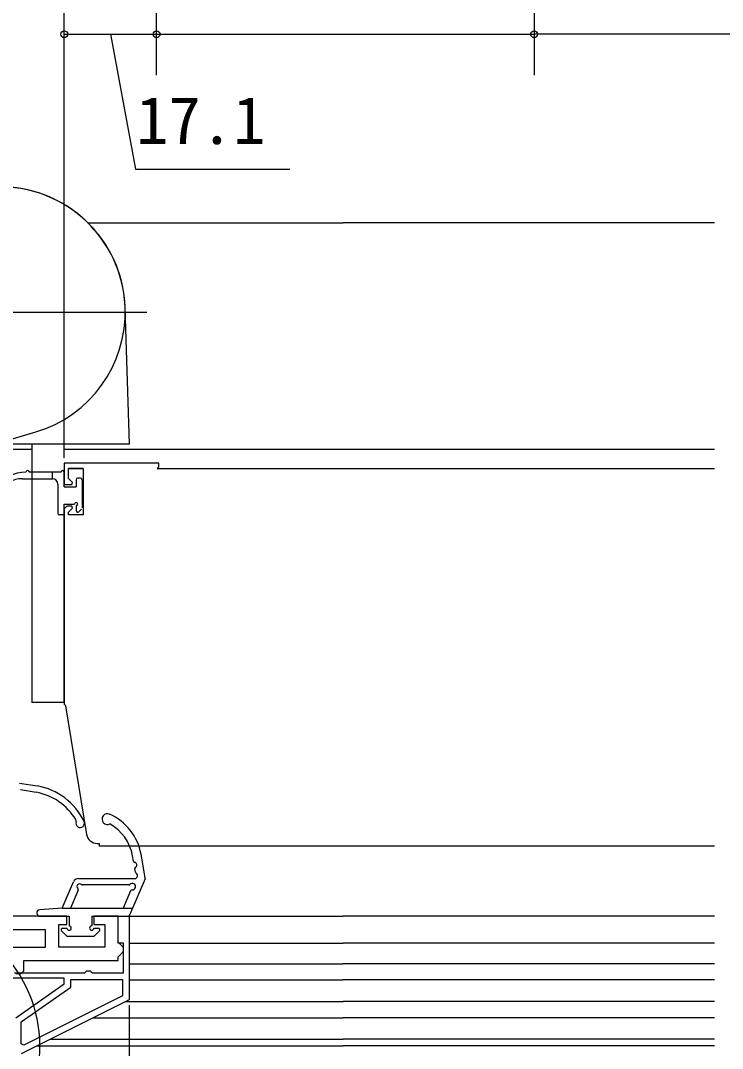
# Model space of a CAD drawing. Units: millimetres, scale not verified. Extents: x -525 to 525, y -783 to 779.
# Drawn here: x -129.1 to 1, y 234.5 to 425 of the extents above; entities that cross this region are included whole.
import ezdxf
from ezdxf.enums import TextEntityAlignment as Align

# ---------------------------------------------------------------- set-up
doc = ezdxf.new("R2010")
doc.units = ezdxf.units.MM
doc.header["$LTSCALE"] = 4
for name, color, linetype in [('0-2_YKK_11', 7, 'Continuous'), ('0-3_YKK_11E', 7, 'Continuous'), ('0-4_YKK_12', 2, 'Continuous'), ('0-5_YKK_13', 4, 'Continuous'), ('0-7_YKK_D', 6, 'Continuous')]:
    doc.layers.add(name, color=color, linetype=linetype)
doc.styles.add('ＭＳ ゴシック', font='')
doc.styles.get('ＭＳ ゴシック').set_extended_font_data('MS Gothic')

msp = doc.modelspace()

# ---------------------------------------------------------------- linework, layer by layer
at = {"layer": '0-2_YKK_11'}
for points in [[(-130, 248.354), (-129, 248.354), (-128.5, 248.854), (-128.5, 250.754), (-111, 250.754), (-111, 251.454), (-110.5, 251.954), (-110, 252.454), (-110, 253.154), (-110.5, 253.654), (-111, 254.154), (-111, 258.954), (-115.5, 258.954), (-115.5, 257.454), (-113.5, 257.454), (-113.5, 253.254), (-122, 253.254), (-122, 257.454), (-120.5, 257.454), (-120.5, 258.954), (-134, 258.954)], [(-130.234, 248.454), (-117.2, 248.454), (-117, 248.654), (-116.8, 248.854), (-116.2, 248.854), (-116, 248.654), (-115.8, 248.454), (-110, 248.454), (-110, 253.954), (-111, 253.954), (-111, 258.954), (-109, 258.954), (-109, 243.454), (-129, 233.454)], [(-130, 240.154), (-121, 246.454), (-121, 247.454), (-132.939, 247.454)]]:
    msp.add_lwpolyline(points, dxfattribs=at)
for points in [[(-124.5, 256.454), (-133, 256.454), (-133, 253.254), (-124.5, 253.254)], [(-110.2, 244.196), (-128.526, 235.033), (-129, 235.326), (-129, 239.389), (-119.8, 245.829), (-119.8, 247.254), (-110.2, 247.254)]]:
    msp.add_lwpolyline(points, close=True, dxfattribs=at)
at = {"layer": '0-3_YKK_11E'}
for p, q in [((-117.5, 341.954), (-120.2, 341.954)), ((-114.902, 272.454), (-114.5, 272.454))]:
    msp.add_line(p, q, dxfattribs=at)
for points in [[(-103.8, 341.954), (-103.5, 342.254), (-103.5, 342.954), (-121, 342.954), (-121, 338.954), (-119.624, 338.954), (-119.464, 339.342), (-120.2, 340.078), (-120.2, 341.954), (-117.5, 341.954), (-117.5, 333.354), (-120.2, 333.354), (-120.2, 333.83), (-119.464, 334.566), (-119.624, 334.954), (-120.5, 334.954), (-121, 334.454)], [(-121, 334.504), (-121, 298.254), (-120.7, 297.954), (-120.8, 297.954), (-116.876, 274.129)]]:
    msp.add_lwpolyline(points, dxfattribs=at)
msp.add_arc((-114.902, 274.454), 2, 189.35298, 270, dxfattribs=at)
at = {"layer": '0-4_YKK_12'}
for p, q in [((-116.591, 387.454), (-69.307, 387.454)), ((-0.498, 387.454), (-69.307, 387.454)), ((-127, 345.454), (-134.5, 345.454)), ((-0.499, 345.454), (-121, 345.454)), ((-109.3, 258.954), (-69.307, 258.954)), ((-0.5, 258.954), (-69.307, 258.954)), ((-109, 253.954), (-69.307, 253.954)), ((-0.5, 253.954), (-69.307, 253.954)), ((-109, 250.154), (-69.307, 250.154)), ((-0.5, 250.154), (-69.307, 250.154)), ((-109, 247.154), (-69.307, 247.154)), ((-0.5, 247.154), (-69.307, 247.154)), ((-109.6, 243.154), (-69.307, 243.154)), ((-0.5, 243.154), (-69.307, 243.154)), ((-115.6, 240.154), (-69.307, 240.154)), ((-0.5, 240.154), (-69.307, 240.154)), ((-126, 234.954), (-69.307, 234.954)), ((-123.6, 236.154), (-69.307, 236.154)), ((-0.5, 236.154), (-69.307, 236.154)), ((-0.5, 234.954), (-69.307, 234.954))]:
    msp.add_line(p, q, dxfattribs=at)
msp.add_circle((-150.588, 234.954), 25, dxfattribs=at)
at = {"layer": '0-5_YKK_13'}
for p, q in [((-33.9, 528.312), (-33.9, 414.883)), ((-103.9, 414.883), (-103.9, 526.104)), ((-108.9, 346.454), (-109.712, 371.7)), ((-160.1, 370.954), (-105.7, 370.954)), ((-132.9, 346.751), (-126.291, 348.715)), ((-108.9, 346.454), (-131.9, 346.454)), ((-127, 346.454), (-127, 298.554)), ((-121.6, 341.254), (-127.5, 341.254)), ((-123.2, 340.054), (-123.2, 341.254)), ((-121, 338.554), (-121, 341.254)), ((-103.8, 341.954), (-69.307, 341.954)), ((-103.8, 341.954), (-0.499, 341.954)), ((-69.307, 341.954), (-0.499, 341.954)), ((-128.75, 340.054), (-123.2, 340.054)), ((-118.8, 339.854), (-118.8, 338.554)), ((-118, 340.154), (-118.5, 340.154)), ((-117.7, 339.854), (-117.7, 334.654)), ((-122.2, 339.054), (-122.2, 333.654)), ((-121, 338.554), (-118.8, 338.554)), ((-121, 333.654), (-121, 335.354)), ((-121, 335.354), (-119.1, 335.354)), ((-121, 298.554), (-121, 334.454)), ((-118.8, 335.054), (-118.8, 334.154)), ((-118.288, 333.942), (-117.788, 334.442)), ((-121.3, 333.354), (-121.9, 333.354)), ((-121, 298.554), (-127, 298.554)), ((-129.3, 283.654), (-126.006, 283.115)), ((-129.106, 282.449), (-126.217, 281.933)), ((-114.5, 271.954), (-114.5, 272.454)), ((-69.307, 271.954), (-114.5, 271.954)), ((-95.003, 271.954), (-114.5, 271.954)), ((-0.5, 271.954), (-69.307, 271.954)), ((-108.179, 269.184), (-108.354, 270.175)), ((-106.005, 266.068), (-106.778, 270.453)), ((-107.812, 267.104), (-107.921, 267.724)), ((-121.4, 260.454), (-119.303, 265.348)), ((-118.383, 265.954), (-107.9, 265.954)), ((-106.024, 265.897), (-108.922, 259.136)), ((-118.455, 263.772), (-119.877, 260.454)), ((-109.054, 264.754), (-117.633, 264.754)), ((-108.718, 263.674), (-110.098, 260.454)), ((-121.4, 260.454), (-125.544, 260.152)), ((-121.4, 260.454), (-108.357, 260.454)), ((-125.5, 258.954), (-120.1, 258.954)), ((-120.1, 258.954), (-120.1, 257.154)), ((-115.9, 258.954), (-115.9, 257.154)), ((-115.9, 258.954), (-109.198, 258.954)), ((-121.512, 256.242), (-120.612, 255.342)), ((-121.3, 256.754), (-120.5, 256.754)), ((-115.5, 256.754), (-114.7, 256.754)), ((-114.488, 256.242), (-115.388, 255.342)), ((-120.4, 255.254), (-115.6, 255.254))]:
    msp.add_line(p, q, dxfattribs=at)
for centre, radius, start, end in [((-132.9, 370.954), 23.2, 1.84219, 180), ((-132.9, 370.954), 23.2, 0, 178.15781), ((-132.9, 370.954), 23.2, 286.55113, 1.84219), ((-128.093, 334.254), 7, 90.0535, 143.21489), ((-127.8, 341.254), 0.3, 0, 180.00058), ((-121.3, 341.254), 0.3, 0, 180), ((-128.75, 335.054), 5, 90, 149.9995), ((-123.2, 339.054), 1, 0, 90), ((-118.5, 339.854), 0.3, 90, 180), ((-118, 339.854), 0.3, 0, 90), ((-118.8, 335.354), 0.3, 270, 180), ((-121.9, 333.654), 0.3, 180, 270), ((-121.3, 333.654), 0.3, 270, 0), ((-118.5, 334.154), 0.3, 180, 315), ((-128.116, 271.301), 12, 25.98167, 79.87533), ((-128.116, 271.301), 10.8, 30.98748, 79.87533), ((-119.286, 276.604), 0.5, 342.24522, 30.98748), ((-118.047, 276.208), 0.8, 162.24522, 25.98167), ((-113, 276.954), 1, 66.24163, 296.78043), ((-116.626, 268.717), 10, 10, 66.24163), ((-116.626, 268.717), 8.4, 10, 60.96806), ((-107.883, 269.236), 0.3, 190, 257.97568), ((-108.05, 268.454), 0.5, 302.02431, 77.97568), ((-107.626, 267.776), 0.3, 122.02431, 190), ((-107.9, 266.454), 0.5, 270, 61.35806), ((-107.517, 267.156), 0.3, 190, 241.35806), ((-118.383, 264.954), 1, 90, 156.80141), ((-118.163, 264.454), 0.5, 48.59038, 224.7771), ((-117.633, 265.054), 0.3, 228.59038, 270), ((-109.054, 265.054), 0.3, 270, 318.18969), ((-108.384, 264.454), 0.6, 266.27263, 138.18969), ((-106.3, 266.016), 0.3, 336.80141, 10), ((-118.73, 263.89), 0.3, 336.80141, 44.7771), ((-108.442, 263.556), 0.3, 86.27263, 156.80141), ((-125.5, 259.554), 0.6, 94.16287, 270), ((-109.198, 259.254), 0.3, 270, 336.80141), ((-121.3, 256.454), 0.3, 90, 225), ((-120.4, 255.554), 0.3, 225, 270), ((-120.1, 256.754), 0.4, 180, 90), ((-115.9, 256.754), 0.4, 90, 360), ((-115.6, 255.554), 0.3, 270, 315), ((-114.7, 256.454), 0.3, 315, 90)]:
    msp.add_arc(centre, radius, start, end, dxfattribs=at)
at = {"layer": '0-7_YKK_D'}
for p, q in [((-121, 343.954), (-121, 448.454)), ((-121, 343.954), (-121, 448.454)), ((-121, 347.454), (-121, 423.454)), ((-121, 422.454), (-103.9, 422.454)), ((-103.9, 422.454), (-33.9, 422.454)), ((111, 422.454), (-33.9, 422.454)), ((-109, 242.454), (-109, 138.454))]:
    msp.add_line(p, q, dxfattribs=at)
msp.add_lwpolyline([(-112.45, 422.454), (-107.828, 397.454), (-79.214, 397.454)], dxfattribs=at)
for centre in [(-121, 422.454), (-103.9, 422.454), (-103.9, 422.454), (-33.9, 422.454), (-33.9, 422.454)]:
    msp.add_circle(centre, 0.637, dxfattribs=at)

# ---------------------------------------------------------------- texts
at = {"layer": '0-7_YKK_D', "style": 'ＭＳ ゴシック'}
msp.add_text('17.1', height=8.798, dxfattribs=at).set_placement((-107.669, 399.454), align=Align.BOTTOM_LEFT)

doc.saveas('drawing.dxf')
